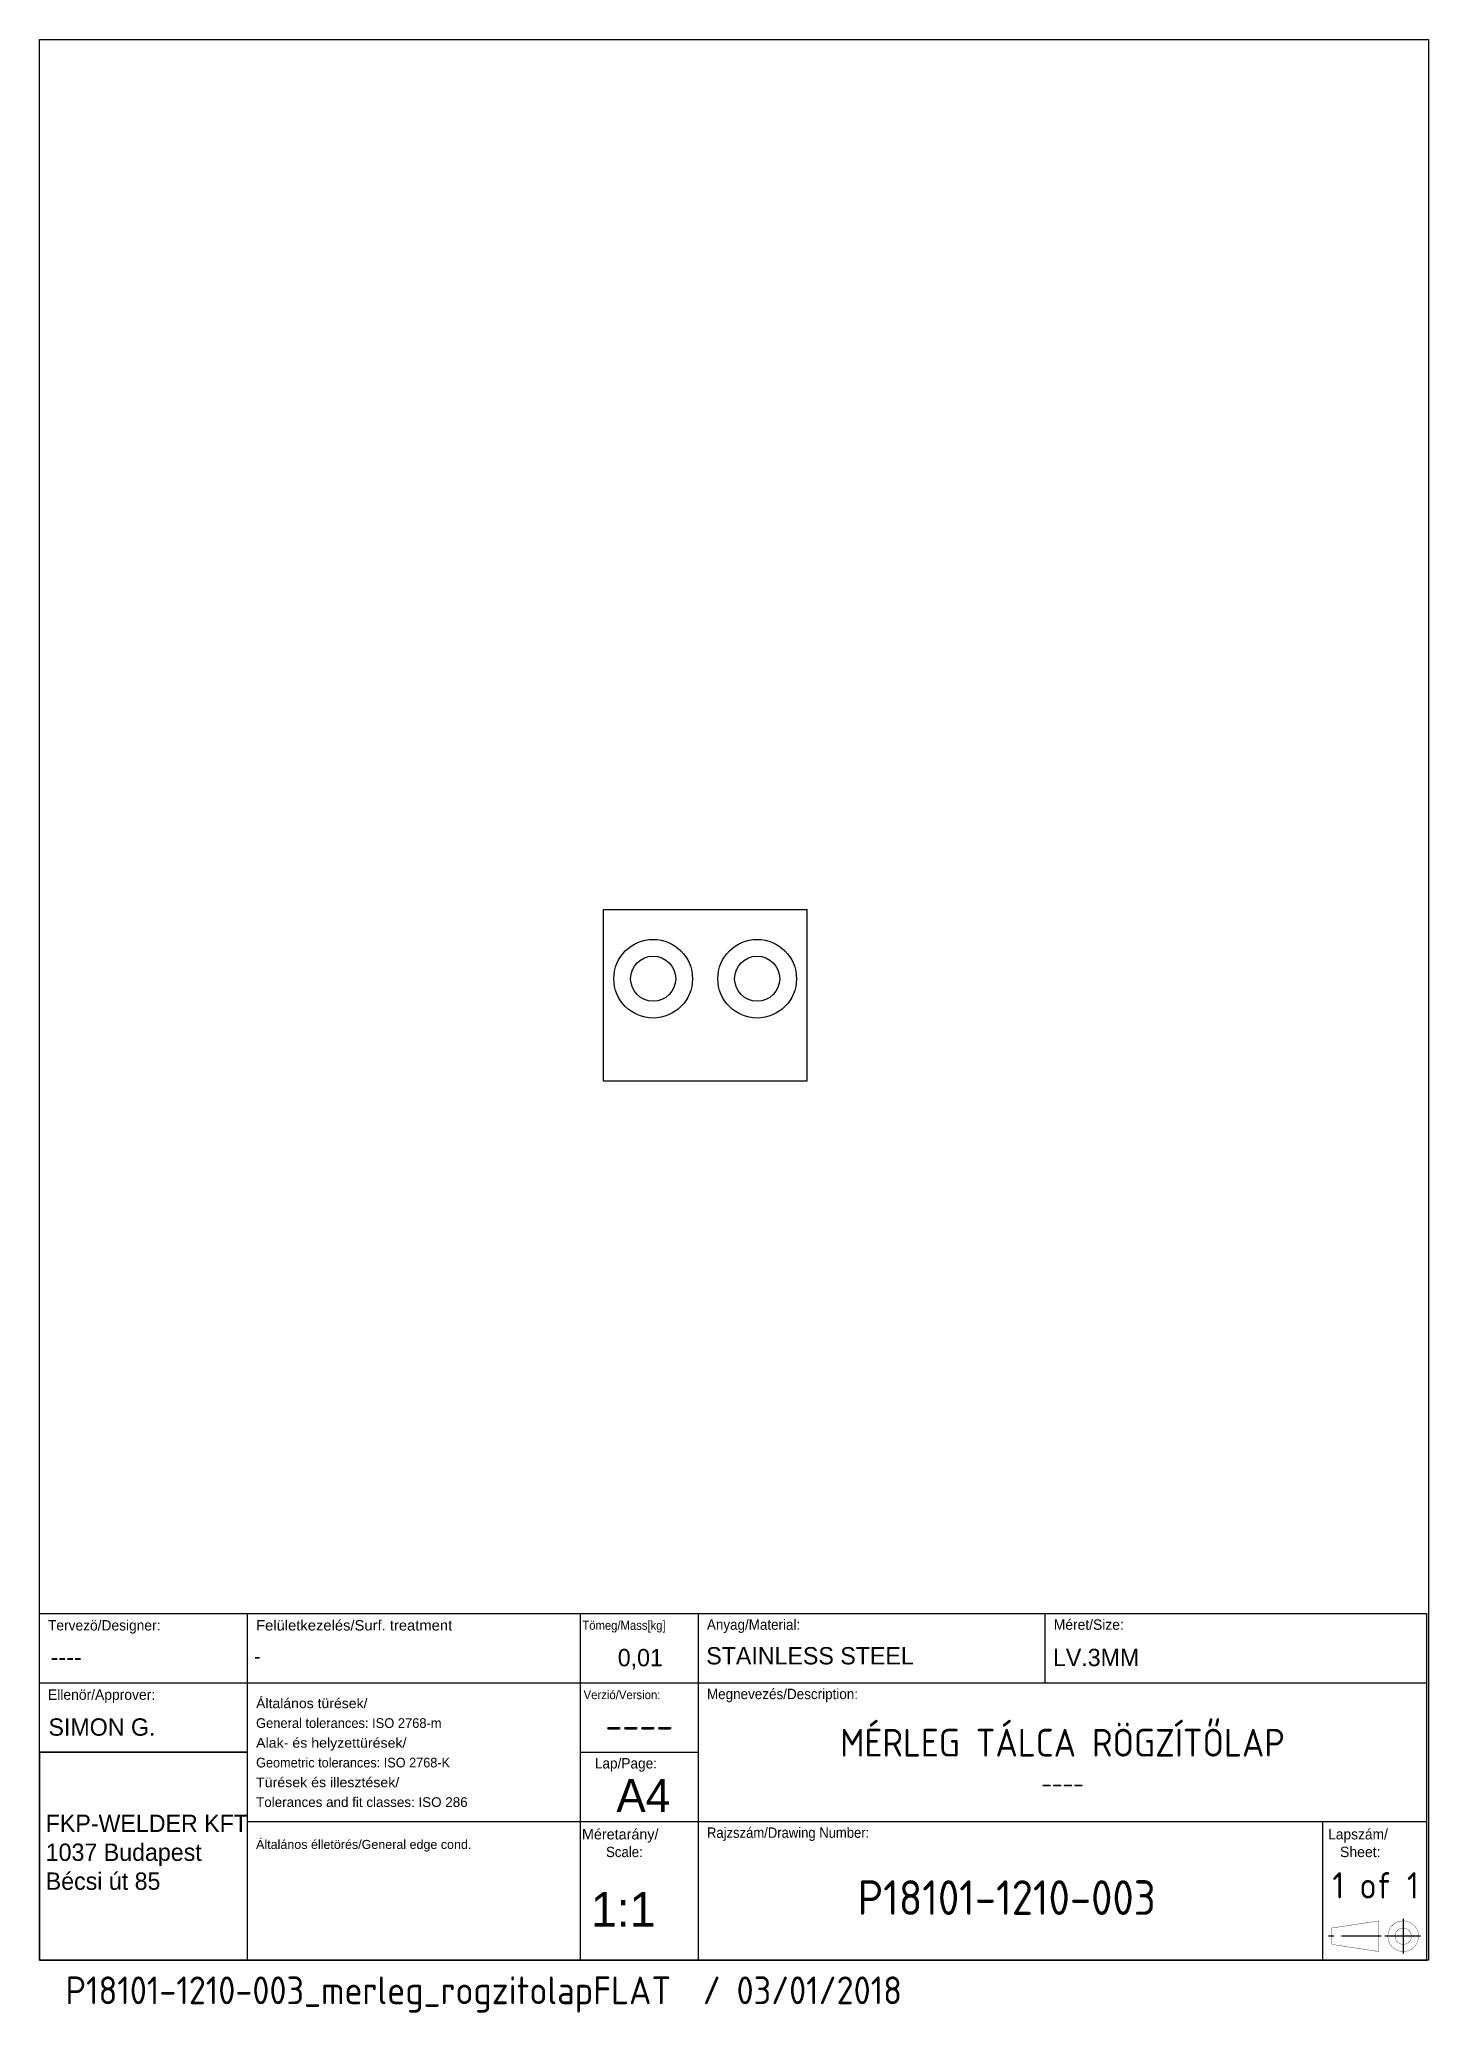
# Model space of a CAD drawing. Extents: x 6 to 207, y 2 to 287.
import ezdxf

# ---------------------------------------------------------------- set-up
doc = ezdxf.new("R2010")
doc.units = 0
doc.header["$LTSCALE"] = 12.7
doc.header["$MEASUREMENT"] = 0
doc.linetypes.add('CENTER', pattern=[0.72, 0.45, -0.09, 0.09, -0.09])
doc.layers.get('0').update_dxf_attribs({"linetype": 'CONTINUOUS'})
for name, color, linetype in [('ANNOTATION_TEXT', 7, 'CONTINUOUS'), ('BORDER_FRAME', 7, 'CONTINUOUS'), ('TITLE_BLOCK', 7, 'CONTINUOUS'), ('VISIBLE', 7, 'CONTINUOUS')]:
    doc.layers.add(name, color=color, linetype=linetype)
doc.styles.add('ONSHAPE-STANDARD', font='ISOCP.SHX')
doc.styles.add('ONSHAPE-STANDARD-NOTESTYLE', font='ARIsoP1.shx', dxfattribs={"height": 2.5})

msp = doc.modelspace()

# ---------------------------------------------------------------- linework, layer by layer
at = {"color": 250, "linetype": 'CONTINUOUS'}
for p, q in [((6.39, 10), (6.39, 60)), ((6.39, 60), (206.39, 60)), ((36.39, 10), (36.39, 60)), ((84.39, 10), (84.39, 60)), ((101.39, 10), (101.39, 60)), ((151.39, 50), (151.39, 60)), ((206.39, 10), (206.39, 60)), ((6.39, 50), (206.39, 50)), ((36.38, 40), (6.38, 40)), ((6.38, 40), (6.38, 10)), ((6.39, 40), (36.39, 40)), ((36.38, 10), (36.38, 40)), ((84.39, 40), (101.39, 40)), ((36.39, 30), (206.39, 30)), ((191.39, 10), (191.39, 30)), ((6.38, 10), (36.38, 10)), ((6.39, 10), (206.39, 10))]:
    msp.add_line(p, q, dxfattribs=at)
at = {"color": 250, "linetype": 'CENTER'}
for p, q in [((202.99, 15.96), (202.99, 10.96)), ((199.82, 13.46), (192.23, 13.46)), ((205.49, 13.46), (200.36, 13.46))]:
    msp.add_line(p, q, dxfattribs=at)
at = {"color": 7, "linetype": 'CONTINUOUS', "const_width": 0.0488, "flags": 128}
for points in [[(199.46, 15.67), (192.7, 14.64)], [(192.7, 14.64), (192.7, 12.28)], [(199.46, 11.25), (199.46, 15.67)], [(192.7, 12.28), (199.46, 11.25)]]:
    msp.add_lwpolyline(points, dxfattribs=at)
at = {"color": 7, "linetype": 'CONTINUOUS', "const_width": 0.0488}
for points in [[(205.19, 13.46, 0.414214), (202.99, 15.67, 2.414214), (205.19, 13.46)], [(204.16, 13.46, 0.414214), (202.99, 14.64, 2.414214), (204.16, 13.46)]]:
    msp.add_lwpolyline(points, format="xyb", close=True, dxfattribs=at)
at = {"layer": 'BORDER_FRAME'}
for p, q in [((6.38, 10), (6.38, 287)), ((6.38, 287), (206.64, 287)), ((206.64, 287), (206.64, 10)), ((206.64, 10), (6.38, 10))]:
    msp.add_line(p, q, dxfattribs=at)
at = {"layer": 'VISIBLE'}
for p, q in [((87.65, 161.55), (87.65, 136.8)), ((87.65, 161.55), (117.05, 161.55)), ((117.05, 136.8), (117.05, 161.55)), ((87.65, 136.8), (117.05, 136.8))]:
    msp.add_line(p, q, dxfattribs=at)
for centre, radius in [((94.85, 151.55), 5.67), ((109.85, 151.55), 5.67), ((94.85, 151.55), 3.25), ((109.85, 151.55), 3.25)]:
    msp.add_circle(centre, radius, dxfattribs=at)

# ---------------------------------------------------------------- texts
at = {"color": 7, "linetype": 'CONTINUOUS', "style": 'ONSHAPE-STANDARD-NOTESTYLE', "oblique": 0}
for s, height, width, p in [('Tervezö/Designer:', 1.5, 0.989, (7.61, 57.55)), ('Felületkezelés/Surf. treatment', 1.5, 1.061, (37.61, 57.55)), ('Tömeg/Mass[kg]', 1.3, 0.934, (84.65, 57.65)), ('Anyag/Material:', 1.5, 0.964, (102.61, 57.65)), ('Méret/Size:', 1.5, 0.995, (152.61, 57.65)), ('Ellenör/Approver: ', 1.5, 0.997, (7.61, 47.55)), ('Verzió/Version:', 1.25, 0.978, (84.82, 47.65)), ('Megnevezés/Description:', 1.5, 0.967, (102.61, 47.65)), ('Általános türések/', 1.4, 1.079, (37.61, 46.35)), ('General tolerances: ISO 2768-m', 1.4, 0.992, (37.61, 43.5)), ('Alak- és helyzettürések/', 1.4, 1.091, (37.61, 40.65)), ('Geometric tolerances: ISO 2768-K', 1.4, 0.977, (37.61, 37.8)), ('Lap/Page:', 1.5, 0.981, (86.44, 37.65)), ('Türések és illesztések/', 1.4, 1.09, (37.61, 34.95)), ('Tolerances and fit classes: ISO 286', 1.4, 1.032, (37.61, 32.1)), ('Méretarány/', 1.5, 1.031, (84.59, 27.42)), ('Rajzszám/Drawing Number:', 1.5, 0.937, (102.61, 27.65)), ('Lapszám/', 1.5, 0.989, (192.17, 27.42)), ('Általános élletörés/General edge cond.', 1.3, 1.036, (37.61, 26.05)), ('Scale:', 1.5, 0.95, (88.06, 24.87)), ('Sheet:', 1.5, 1.008, (193.87, 24.87))]:
    msp.add_text(s, height=height, dxfattribs=dict(at, width=width)).set_placement(p)
at = {"style": 'ONSHAPE-STANDARD-NOTESTYLE'}
msp.add_text('A4', height=4.747, dxfattribs=at).set_placement((89.55, 31.38))
at = {"layer": 'ANNOTATION_TEXT', "style": 'ONSHAPE-STANDARD-NOTESTYLE'}
for s, insert, char_height, width, attachment_point in [('\\fARIsoP1.shx|b0|i0|c0|p0;0,01}', (89.75, 54.89), 2.5, 7.0156, 1), ('\\fARIsoP1.shx|b0|i0|c0|p0;STAINLESS STEEL}', (102.51, 53.89), 2.5, 46.5593, 4), ('\\fARIsoP1.shx|b0|i0|c0|p0;LV.3MM}', (152.49, 53.64), 2.5, 52.0984, 4), ('\\fARIsoP1.shx|b0|i0|c0|p0;----}', (8, 53.71), 2.5, 26.9877, 4), ('\\fARIsoP1.shx|b0|i0|c0|p0;\\H2;-}', (37.34, 53.82), 2, 45.8618, 4), ('\\fARIsoP1.shx|b0|i0|c0|p0;SIMON G.}', (7.68, 43.61), 2.5, 27.7224, 4), ('FKP-WELDER KFT\\P1037 Budapest\\PBécsi út 85}', (7.28, 30.99), 2.5, 28.4972, 1), ('\\fARIsoP1.shx|b0|i0|c0|p0;\\H5;1:1}', (85.89, 17.33), 5, 13.6405, 4)]:
    msp.add_mtext(s, dxfattribs=dict(at, insert=insert, char_height=char_height, width=width, attachment_point=attachment_point))
at = {"layer": 'TITLE_BLOCK', "color": 7, "attachment_point": 8, "style": 'ONSHAPE-STANDARD'}
for s, insert, char_height, width in [('----}', (92.85, 41.87), 4, 11.43), ('MÉRLEG TÁLCA RÖGZÍTŐLAP\\P\\H0.625x;----}', (153.87, 34.2), 4, 96.6703), ('P18101-1210-003}', (145.81, 16.53), 5, 96.52), ('1 of 1', (199.01, 18.89), 3.81, 41.91), ('{P18101-1210-003_merleg_rogzitolapFLAT  / 03/01/2018}', (70.43, 2.45), 4, 135.9605)]:
    msp.add_mtext(s, dxfattribs=dict(at, insert=insert, char_height=char_height, width=width))

doc.saveas('drawing.dxf')
